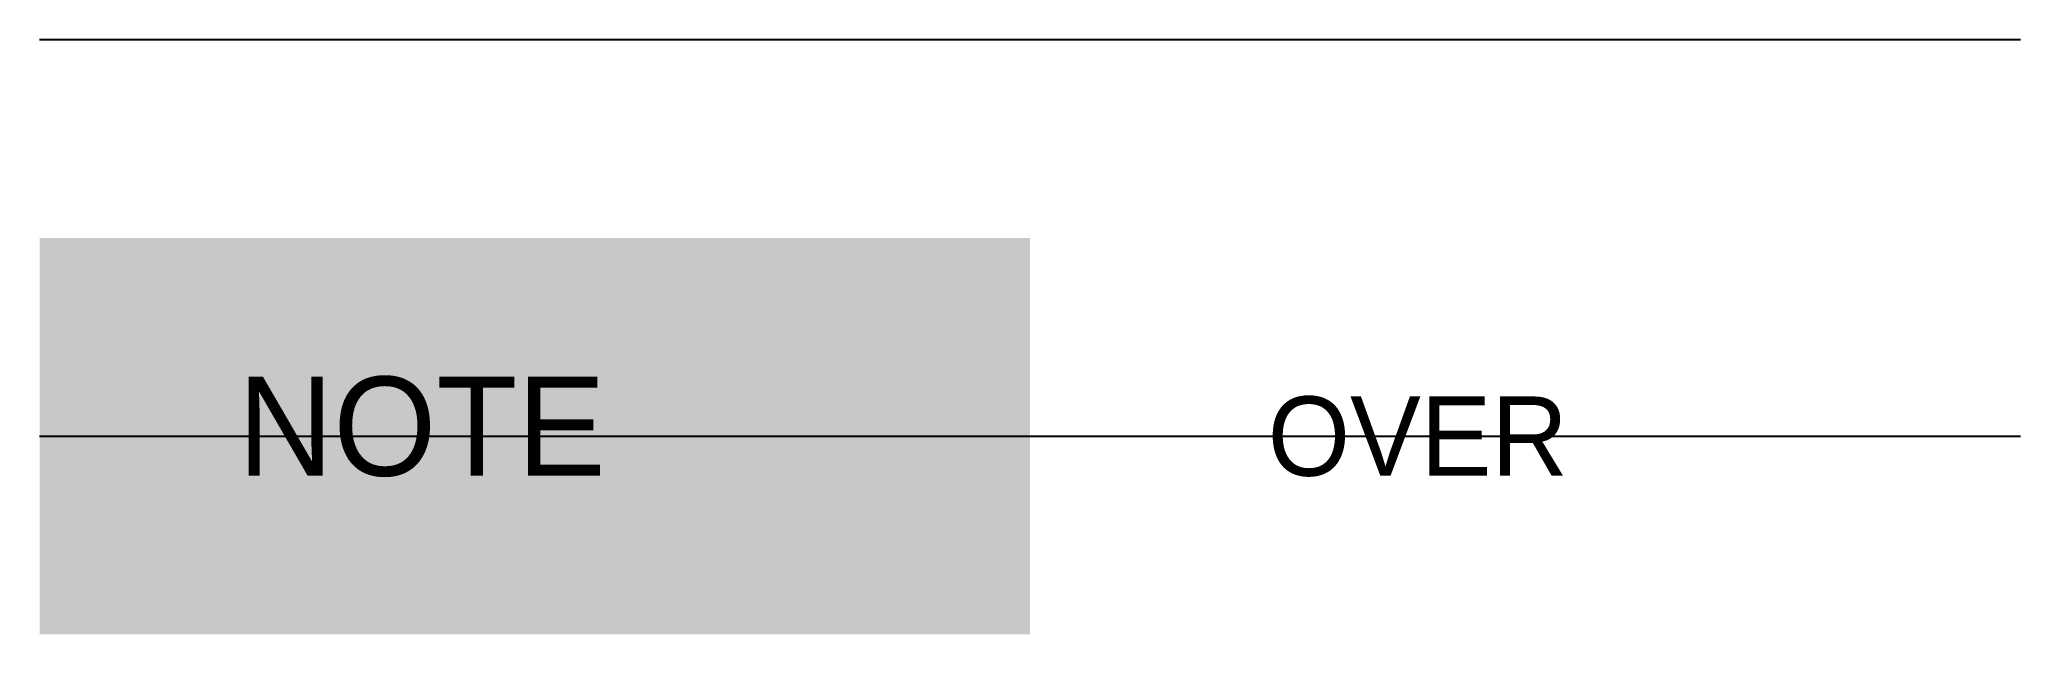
# Model space of a CAD drawing. Header units: metres. Extents: x 0 to 100, y -10 to 20.
import ezdxf

# ---------------------------------------------------------------- set-up
doc = ezdxf.new("R2010")
doc.units = ezdxf.units.M
doc.header["$MEASUREMENT"] = 0

msp = doc.modelspace()

# ---------------------------------------------------------------- hatches: boundary and pattern name
msp.add_hatch(color=3).paths.add_polyline_path([(0, -10), (50, -10), (50, 10), (0, 10)])

# ---------------------------------------------------------------- linework, layer by layer
for p, q in [((0, 20), (100, 20)), ((0, 0), (100, 0))]:
    msp.add_line(p, q)

# ---------------------------------------------------------------- texts
for s, height, p in [('NOTE', 5, (10, -2)), ('OVER', 4, (62, -2))]:
    msp.add_text(s, height=height).set_placement(p)

doc.saveas('drawing.dxf')
